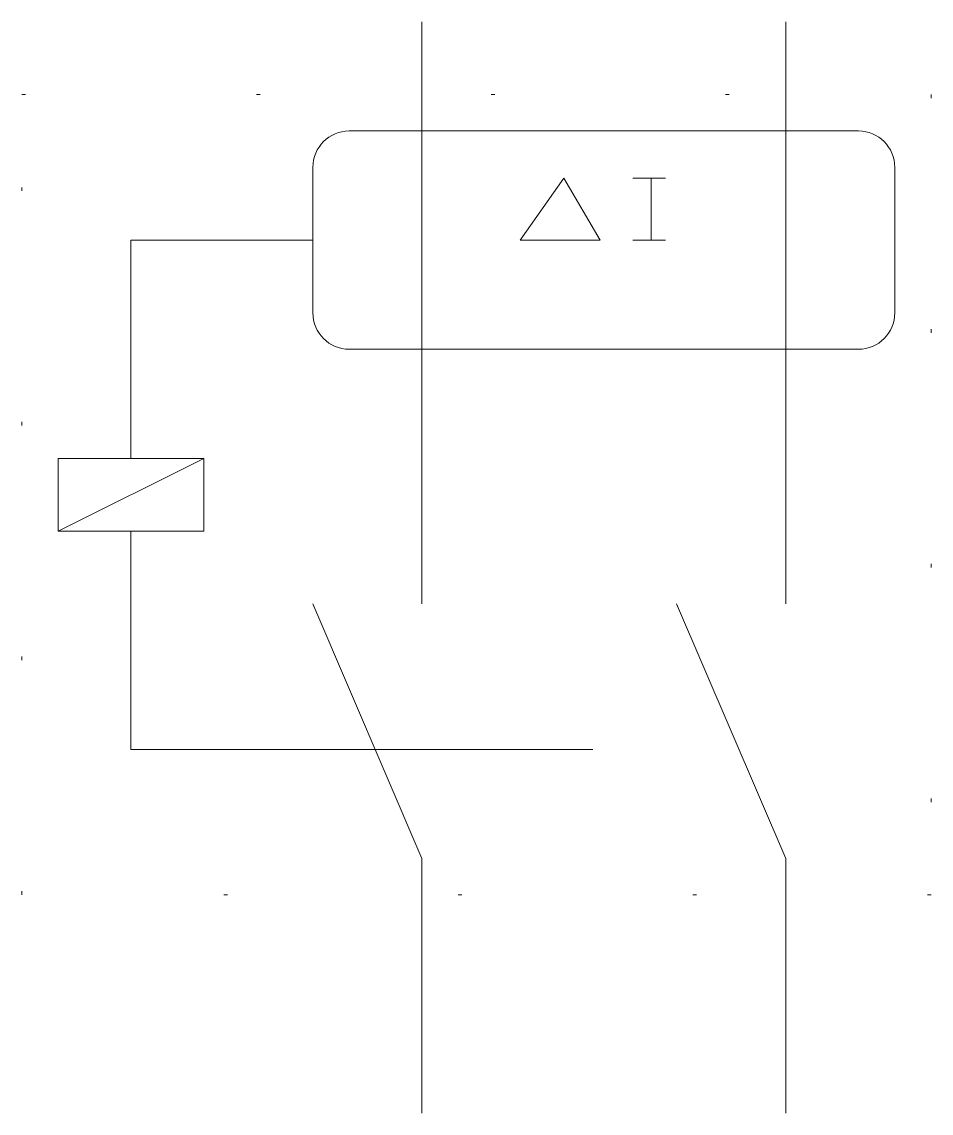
# Model space of a CAD drawing. Extents: x -11 to 14, y -10 to 20.
import ezdxf

# ---------------------------------------------------------------- set-up
doc = ezdxf.new("R2010")
doc.units = 0
doc.linetypes.add('DASHED', pattern=[19.05, 12.7, -6.35])
doc.linetypes.add('DOT', pattern=[6.35, 0, -6.35])
doc.layers.get('0').update_dxf_attribs({"linetype": 'CONTINUOUS', "lineweight": 0})

msp = doc.modelspace()

# ---------------------------------------------------------------- linework, layer by layer
at = {"linetype": 'CONTINUOUS'}
for p, q in [((0, 4), (0, 20)), ((10, 20), (10, 4)), ((-2, 17), (12, 17)), ((-3, 12), (-3, 16)), ((13, 16), (13, 12)), ((2.7, 14), (3.9, 15.7)), ((3.9, 15.7), (4.9, 14)), ((6.7, 15.7), (5.8, 15.7)), ((6.3, 15.7), (6.3, 14)), ((4.9, 14), (2.7, 14)), ((5.8, 14), (6.7, 14)), ((12, 11), (-2, 11)), ((-6, 8), (-10, 6)), ((-10, 6), (-10, 8)), ((-10, 8), (-6, 8)), ((-6, 8), (-6, 6)), ((-6, 6), (-10, 6)), ((0, -3), (-3, 4)), ((7, 4), (10, -3)), ((0, -10), (0, -3)), ((10, -3), (10, -10))]:
    msp.add_line(p, q, dxfattribs=at)
at = {"color": 8, "linetype": 'DOT', "lineweight": 18}
for p, q in [((-11, 18), (14, 18)), ((-11, -4), (-11, 18)), ((14, 18), (14, -4)), ((14, -4), (-11, -4))]:
    msp.add_line(p, q, dxfattribs=at)
at = {"linetype": 'DASHED'}
for p, q in [((-3, 14), (-8, 14)), ((-8, 14), (-8, 8)), ((-8, 6), (-8, 0)), ((-8, 0), (8.7, 0))]:
    msp.add_line(p, q, dxfattribs=at)
at = {"linetype": 'CONTINUOUS'}
for centre, start, end in [((-2, 16), 90, 180), ((12, 16), 0, 90), ((-2, 12), 180, 270), ((12, 12), 270, 0)]:
    msp.add_arc(centre, 1, start, end, dxfattribs=at)

doc.saveas('drawing.dxf')
